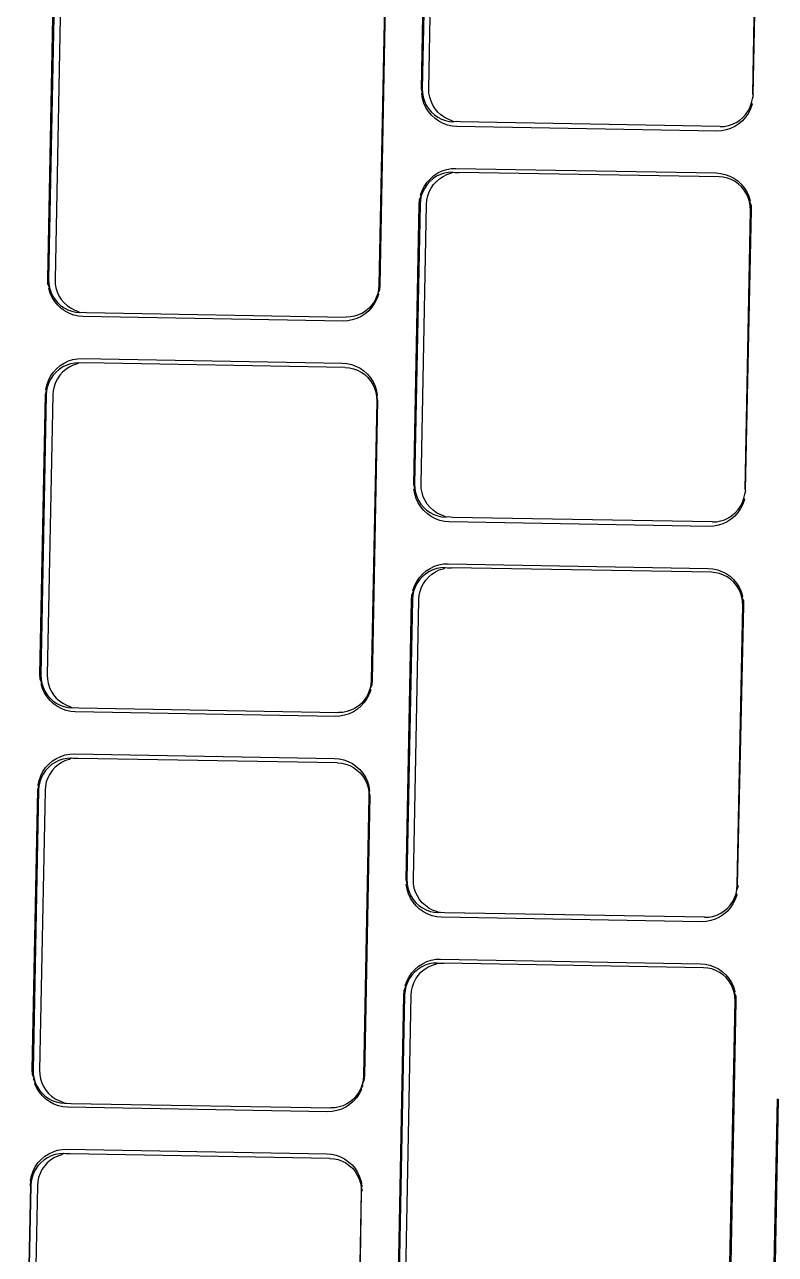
# Model space of a CAD drawing. Header units: millimetres. Extents: x 44692 to 333458, y -26854 to 14445.
# Drawn here: x 314040.9 to 314072.6, y -18762.7 to -18710.8 of the extents above; entities that cross this region are included whole.
import ezdxf

# ---------------------------------------------------------------- set-up
doc = ezdxf.new("R2010")
doc.units = ezdxf.units.MM
doc.header["$LTSCALE"] = 100
doc.layers.add('Muebles', color=112, linetype='Continuous')

msp = doc.modelspace()

# ---------------------------------------------------------------- linework, layer by layer
at = {"layer": 'Muebles'}
for p, q in [((314057.669, -18713.549), (314057.899, -18701.732)), ((314057.934, -18701.724), (314057.704, -18713.529)), ((314057.977, -18713.534), (314058.207, -18701.729)), ((314071.641, -18713.775), (314071.871, -18701.97)), ((314071.906, -18701.979), (314071.641, -18713.775)), ((314041.902, -18721.565), (314042.133, -18709.748)), ((314042.168, -18709.765), (314041.937, -18721.571)), ((314042.441, -18709.77), (314042.21, -18721.575)), ((314056.104, -18710.011), (314055.874, -18721.816)), ((314056.14, -18709.995), (314055.909, -18721.812)), ((314057.712, -18713.709), (314057.669, -18713.549)), ((314057.678, -18713.746), (314057.712, -18713.709)), ((314057.713, -18713.946), (314057.678, -18713.746)), ((314057.704, -18713.529), (314057.712, -18713.709)), ((314057.712, -18713.709), (314057.743, -18713.885)), ((314057.985, -18713.713), (314057.977, -18713.534)), ((314058.016, -18713.89), (314057.985, -18713.713)), ((314071.626, -18713.954), (314071.675, -18713.802)), ((314071.675, -18713.802), (314071.641, -18713.775)), ((314057.773, -18714.139), (314057.713, -18713.946)), ((314057.743, -18713.885), (314057.797, -18714.056)), ((314057.858, -18714.323), (314057.773, -18714.139)), ((314057.797, -18714.056), (314057.872, -18714.219)), ((314057.966, -18714.493), (314057.858, -18714.323)), ((314057.872, -18714.219), (314057.967, -18714.37)), ((314058.07, -18714.061), (314058.016, -18713.89)), ((314058.145, -18714.224), (314058.07, -18714.061)), ((314058.24, -18714.375), (314058.145, -18714.224)), ((314071.446, -18714.458), (314071.528, -18714.299)), ((314071.528, -18714.299), (314071.588, -18714.13)), ((314071.618, -18714.185), (314071.548, -18714.382)), ((314071.588, -18714.13), (314071.626, -18713.954)), ((314071.588, -18714.13), (314071.618, -18714.185)), ((314058.094, -18714.648), (314057.966, -18714.493)), ((314057.967, -18714.37), (314058.081, -18714.507)), ((314058.081, -18714.507), (314058.212, -18714.628)), ((314058.241, -18714.784), (314058.094, -18714.648)), ((314058.212, -18714.628), (314058.357, -18714.73)), ((314058.354, -18714.512), (314058.24, -18714.375)), ((314058.405, -18714.899), (314058.241, -18714.784)), ((314058.485, -18714.633), (314058.354, -18714.512)), ((314058.357, -18714.73), (314058.514, -18714.813)), ((314058.63, -18714.735), (314058.485, -18714.633)), ((314058.514, -18714.813), (314058.68, -18714.873)), ((314058.787, -18714.817), (314058.63, -18714.735)), ((314058.68, -18714.873), (314058.853, -18714.911)), ((314058.953, -18714.878), (314058.787, -18714.817)), ((314070.942, -18714.952), (314071.091, -18714.855)), ((314071.091, -18714.855), (314071.226, -18714.739)), ((314071.342, -18714.729), (314071.208, -18714.879)), ((314071.226, -18714.739), (314071.345, -18714.606)), ((314071.456, -18714.562), (314071.342, -18714.729)), ((314071.345, -18714.606), (314071.446, -18714.458)), ((314071.548, -18714.382), (314071.456, -18714.562)), ((314058.582, -18714.992), (314058.405, -18714.899)), ((314058.769, -18715.06), (314058.582, -18714.992)), ((314058.963, -18715.103), (314058.769, -18715.06)), ((314058.853, -18714.911), (314059.029, -18714.926)), ((314059.029, -18714.926), (314058.953, -18714.878)), ((314059.156, -18715.12), (314058.963, -18715.103)), ((314059.126, -18714.916), (314059.029, -18714.926)), ((314059.302, -18714.931), (314059.126, -18714.916)), ((314070.128, -18715.313), (314059.156, -18715.12)), ((314070.262, -18715.124), (314059.302, -18714.931)), ((314070.321, -18715.304), (314070.128, -18715.313)), ((314070.262, -18715.124), (314070.439, -18715.116)), ((314070.517, -18715.268), (314070.321, -18715.304)), ((314070.439, -18715.116), (314070.613, -18715.084)), ((314070.707, -18715.206), (314070.517, -18715.268)), ((314070.613, -18715.084), (314070.782, -18715.029)), ((314070.887, -18715.12), (314070.707, -18715.206)), ((314070.782, -18715.029), (314070.942, -18714.952)), ((314071.055, -18715.01), (314070.887, -18715.12)), ((314071.208, -18714.879), (314071.055, -18715.01)), ((314058.543, -18716.998), (314058.732, -18716.936)), ((314058.732, -18716.936), (314058.928, -18716.9)), ((314058.928, -18716.9), (314059.122, -18716.891)), ((314059.122, -18716.891), (314070.093, -18717.084)), ((314058.024, -18717.437), (314057.905, -18717.57)), ((314057.907, -18717.475), (314058.042, -18717.325)), ((314058.159, -18717.321), (314058.024, -18717.437)), ((314058.042, -18717.325), (314058.194, -18717.194)), ((314058.308, -18717.224), (314058.159, -18717.321)), ((314058.178, -18717.575), (314058.297, -18717.442)), ((314058.194, -18717.194), (314058.362, -18717.084)), ((314058.297, -18717.442), (314058.432, -18717.326)), ((314058.468, -18717.147), (314058.308, -18717.224)), ((314058.362, -18717.084), (314058.543, -18716.998)), ((314058.432, -18717.326), (314058.581, -18717.229)), ((314058.637, -18717.093), (314058.468, -18717.147)), ((314058.581, -18717.229), (314058.741, -18717.152)), ((314058.811, -18717.061), (314058.637, -18717.093)), ((314058.741, -18717.152), (314058.91, -18717.098)), ((314058.988, -18717.052), (314058.811, -18717.061)), ((314058.91, -18717.098), (314058.988, -18717.052)), ((314058.988, -18717.052), (314059.084, -18717.066)), ((314059.084, -18717.066), (314059.261, -18717.057)), ((314070.221, -18717.25), (314059.261, -18717.057)), ((314070.093, -18717.084), (314070.286, -18717.1)), ((314070.397, -18717.265), (314070.221, -18717.25)), ((314070.286, -18717.1), (314070.481, -18717.143)), ((314070.57, -18717.303), (314070.397, -18717.265)), ((314070.481, -18717.143), (314070.668, -18717.212)), ((314070.736, -18717.364), (314070.57, -18717.303)), ((314070.668, -18717.212), (314070.845, -18717.304)), ((314070.893, -18717.446), (314070.736, -18717.364)), ((314070.845, -18717.304), (314071.008, -18717.42)), ((314071.038, -18717.549), (314070.893, -18717.446)), ((314071.008, -18717.42), (314071.155, -18717.556)), ((314057.633, -18718.013), (314057.701, -18717.822)), ((314057.722, -18717.878), (314057.662, -18718.047)), ((314057.701, -18717.822), (314057.793, -18717.641)), ((314057.804, -18717.718), (314057.722, -18717.878)), ((314057.793, -18717.641), (314057.907, -18717.475)), ((314057.905, -18717.57), (314057.804, -18717.718)), ((314057.935, -18718.052), (314057.995, -18717.883)), ((314057.995, -18717.883), (314058.077, -18717.723)), ((314058.077, -18717.723), (314058.178, -18717.575)), ((314071.169, -18717.669), (314071.038, -18717.549)), ((314071.155, -18717.556), (314071.284, -18717.711)), ((314071.283, -18717.806), (314071.169, -18717.669)), ((314071.378, -18717.958), (314071.283, -18717.806)), ((314071.284, -18717.711), (314071.392, -18717.881)), ((314071.453, -18718.12), (314071.378, -18717.958)), ((314071.392, -18717.881), (314071.476, -18718.065)), ((314057.344, -18730.225), (314057.574, -18718.408)), ((314057.609, -18718.401), (314057.379, -18730.207)), ((314057.574, -18718.408), (314057.59, -18718.211)), ((314057.59, -18718.211), (314057.662, -18718.047)), ((314057.624, -18718.222), (314057.609, -18718.401)), ((314057.662, -18718.047), (314057.624, -18718.222)), ((314057.662, -18718.047), (314057.633, -18718.013)), ((314057.652, -18730.212), (314057.882, -18718.406)), ((314057.882, -18718.406), (314057.897, -18718.227)), ((314057.897, -18718.227), (314057.935, -18718.052)), ((314071.507, -18718.291), (314071.453, -18718.12)), ((314071.476, -18718.065), (314071.537, -18718.258)), ((314071.537, -18718.258), (314071.507, -18718.291)), ((314071.538, -18718.468), (314071.507, -18718.291)), ((314071.507, -18718.291), (314071.572, -18718.458)), ((314071.546, -18718.647), (314071.538, -18718.468)), ((314071.572, -18718.458), (314071.581, -18718.655)), ((314071.316, -18730.453), (314071.546, -18718.647)), ((314071.581, -18718.655), (314071.316, -18730.453)), ((314041.911, -18721.762), (314041.902, -18721.565)), ((314041.937, -18721.571), (314041.945, -18721.75)), ((314042.21, -18721.575), (314042.219, -18721.755)), ((314041.977, -18721.927), (314041.911, -18721.762)), ((314041.945, -18721.75), (314041.977, -18721.927)), ((314041.946, -18721.962), (314041.977, -18721.927)), ((314042.007, -18722.155), (314041.946, -18721.962)), ((314041.977, -18721.927), (314042.03, -18722.098)), ((314042.03, -18722.098), (314042.105, -18722.26)), ((314042.219, -18721.755), (314042.25, -18721.932)), ((314042.25, -18721.932), (314042.303, -18722.103)), ((314042.303, -18722.103), (314042.378, -18722.265)), ((314055.859, -18721.995), (314055.821, -18722.171)), ((314055.893, -18722.009), (314055.821, -18722.171)), ((314055.874, -18721.816), (314055.859, -18721.995)), ((314055.909, -18721.812), (314055.893, -18722.009)), ((314042.092, -18722.339), (314042.007, -18722.155)), ((314042.199, -18722.509), (314042.092, -18722.339)), ((314042.105, -18722.26), (314042.2, -18722.411)), ((314042.328, -18722.664), (314042.199, -18722.509)), ((314042.2, -18722.411), (314042.314, -18722.549)), ((314042.314, -18722.549), (314042.445, -18722.669)), ((314042.378, -18722.265), (314042.473, -18722.416)), ((314042.473, -18722.416), (314042.587, -18722.553)), ((314042.587, -18722.553), (314042.718, -18722.674)), ((314055.579, -18722.647), (314055.459, -18722.78)), ((314055.69, -18722.578), (314055.576, -18722.745)), ((314055.68, -18722.5), (314055.579, -18722.647)), ((314055.761, -18722.34), (314055.68, -18722.5)), ((314055.782, -18722.398), (314055.69, -18722.578)), ((314055.821, -18722.171), (314055.761, -18722.34)), ((314055.85, -18722.207), (314055.782, -18722.398)), ((314055.821, -18722.171), (314055.85, -18722.207)), ((314042.475, -18722.8), (314042.328, -18722.664)), ((314042.445, -18722.669), (314042.59, -18722.772)), ((314042.639, -18722.915), (314042.475, -18722.8)), ((314042.59, -18722.772), (314042.747, -18722.854)), ((314042.816, -18723.008), (314042.639, -18722.915)), ((314042.718, -18722.674), (314042.863, -18722.777)), ((314042.747, -18722.854), (314042.913, -18722.915)), ((314043.003, -18723.076), (314042.816, -18723.008)), ((314042.863, -18722.777), (314043.02, -18722.859)), ((314042.913, -18722.915), (314043.086, -18722.953)), ((314043.197, -18723.119), (314043.003, -18723.076)), ((314043.02, -18722.859), (314043.186, -18722.92)), ((314043.086, -18722.953), (314043.262, -18722.968)), ((314043.186, -18722.92), (314043.262, -18722.968)), ((314043.39, -18723.136), (314043.197, -18723.119)), ((314043.262, -18722.968), (314043.359, -18722.958)), ((314043.359, -18722.958), (314043.535, -18722.972)), ((314054.362, -18723.329), (314043.39, -18723.136)), ((314043.535, -18722.972), (314054.496, -18723.166)), ((314054.672, -18723.157), (314054.496, -18723.166)), ((314054.847, -18723.125), (314054.672, -18723.157)), ((314055.015, -18723.07), (314054.847, -18723.125)), ((314055.121, -18723.136), (314054.941, -18723.222)), ((314055.175, -18722.994), (314055.015, -18723.07)), ((314055.289, -18723.026), (314055.121, -18723.136)), ((314055.324, -18722.897), (314055.175, -18722.994)), ((314055.441, -18722.895), (314055.289, -18723.026)), ((314055.459, -18722.78), (314055.324, -18722.897)), ((314055.576, -18722.745), (314055.441, -18722.895)), ((314054.555, -18723.32), (314054.362, -18723.329)), ((314054.751, -18723.284), (314054.555, -18723.32)), ((314054.941, -18723.222), (314054.751, -18723.284)), ((314042.276, -18725.341), (314042.428, -18725.21)), ((314042.428, -18725.21), (314042.596, -18725.1)), ((314042.702, -18725.189), (314042.541, -18725.266)), ((314042.596, -18725.1), (314042.776, -18725.014)), ((314042.87, -18725.134), (314042.702, -18725.189)), ((314042.776, -18725.014), (314042.966, -18724.952)), ((314042.975, -18725.194), (314042.814, -18725.27)), ((314043.044, -18725.102), (314042.87, -18725.134)), ((314042.966, -18724.952), (314043.162, -18724.916)), ((314043.143, -18725.139), (314042.975, -18725.194)), ((314043.221, -18725.094), (314043.044, -18725.102)), ((314043.221, -18725.094), (314043.143, -18725.139)), ((314043.162, -18724.916), (314043.356, -18724.907)), ((314043.317, -18725.107), (314043.221, -18725.094)), ((314043.494, -18725.098), (314043.317, -18725.107)), ((314043.356, -18724.907), (314054.327, -18725.1)), ((314054.454, -18725.292), (314043.494, -18725.098)), ((314054.327, -18725.1), (314054.52, -18725.116)), ((314054.52, -18725.116), (314054.714, -18725.159)), ((314054.714, -18725.159), (314054.902, -18725.228)), ((314054.902, -18725.228), (314055.078, -18725.32)), ((314041.935, -18725.838), (314042.027, -18725.657)), ((314042.037, -18725.76), (314041.956, -18725.919)), ((314042.027, -18725.657), (314042.141, -18725.491)), ((314042.138, -18725.612), (314042.037, -18725.76)), ((314042.257, -18725.479), (314042.138, -18725.612)), ((314042.141, -18725.491), (314042.276, -18725.341)), ((314042.31, -18725.764), (314042.229, -18725.924)), ((314042.393, -18725.363), (314042.257, -18725.479)), ((314042.411, -18725.617), (314042.31, -18725.764)), ((314042.541, -18725.266), (314042.393, -18725.363)), ((314042.53, -18725.484), (314042.411, -18725.617)), ((314042.666, -18725.368), (314042.53, -18725.484)), ((314042.814, -18725.27), (314042.666, -18725.368)), ((314054.454, -18725.292), (314054.631, -18725.307)), ((314054.631, -18725.307), (314054.803, -18725.345)), ((314054.803, -18725.345), (314054.97, -18725.405)), ((314054.97, -18725.405), (314055.127, -18725.488)), ((314055.078, -18725.32), (314055.242, -18725.436)), ((314055.127, -18725.488), (314055.272, -18725.59)), ((314055.242, -18725.436), (314055.389, -18725.572)), ((314055.272, -18725.59), (314055.402, -18725.711)), ((314055.389, -18725.572), (314055.518, -18725.727)), ((314055.402, -18725.711), (314055.516, -18725.848)), ((314055.518, -18725.727), (314055.625, -18725.897)), ((314041.808, -18726.424), (314041.857, -18726.264)), ((314041.824, -18726.227), (314041.867, -18726.029)), ((314041.857, -18726.264), (314041.824, -18726.227)), ((314041.857, -18726.264), (314041.842, -18726.443)), ((314041.895, -18726.088), (314041.857, -18726.264)), ((314041.867, -18726.029), (314041.935, -18725.838)), ((314041.956, -18725.919), (314041.895, -18726.088)), ((314042.131, -18726.269), (314042.115, -18726.448)), ((314042.168, -18726.093), (314042.131, -18726.269)), ((314042.229, -18725.924), (314042.168, -18726.093)), ((314055.516, -18725.848), (314055.612, -18725.999)), ((314055.612, -18725.999), (314055.687, -18726.161)), ((314055.625, -18725.897), (314055.71, -18726.081)), ((314055.687, -18726.161), (314055.74, -18726.333)), ((314055.71, -18726.081), (314055.771, -18726.274)), ((314055.771, -18726.274), (314055.806, -18726.474)), ((314041.577, -18738.241), (314041.808, -18726.424)), ((314041.842, -18726.443), (314041.612, -18738.248)), ((314042.115, -18726.448), (314041.885, -18738.253)), ((314055.779, -18726.689), (314055.549, -18738.494)), ((314055.815, -18726.671), (314055.584, -18738.488)), ((314055.74, -18726.333), (314055.771, -18726.509)), ((314055.806, -18726.474), (314055.771, -18726.509)), ((314055.771, -18726.509), (314055.779, -18726.689)), ((314055.771, -18726.509), (314055.815, -18726.671)), ((314057.387, -18730.386), (314057.344, -18730.225)), ((314057.352, -18730.422), (314057.387, -18730.386)), ((314057.388, -18730.622), (314057.352, -18730.422)), ((314057.379, -18730.207), (314057.387, -18730.386)), ((314057.387, -18730.386), (314057.418, -18730.563)), ((314057.66, -18730.391), (314057.652, -18730.212)), ((314057.691, -18730.568), (314057.66, -18730.391)), ((314057.448, -18730.815), (314057.388, -18730.622)), ((314057.418, -18730.563), (314057.472, -18730.734)), ((314057.533, -18730.999), (314057.448, -18730.815)), ((314057.472, -18730.734), (314057.547, -18730.897)), ((314057.547, -18730.897), (314057.642, -18731.048)), ((314057.745, -18730.739), (314057.691, -18730.568)), ((314057.82, -18730.901), (314057.745, -18730.739)), ((314057.915, -18731.053), (314057.82, -18730.901)), ((314071.203, -18730.976), (314071.263, -18730.807)), ((314071.293, -18730.861), (314071.223, -18731.058)), ((314071.263, -18730.807), (314071.301, -18730.632)), ((314071.263, -18730.807), (314071.293, -18730.861)), ((314071.301, -18730.632), (314071.35, -18730.478)), ((314071.35, -18730.478), (314071.316, -18730.453)), ((314057.64, -18731.169), (314057.533, -18730.999)), ((314057.769, -18731.324), (314057.64, -18731.169)), ((314057.642, -18731.048), (314057.756, -18731.185)), ((314057.756, -18731.185), (314057.887, -18731.306)), ((314057.916, -18731.46), (314057.769, -18731.324)), ((314057.887, -18731.306), (314058.032, -18731.408)), ((314058.029, -18731.19), (314057.915, -18731.053)), ((314058.08, -18731.575), (314057.916, -18731.46)), ((314058.16, -18731.31), (314058.029, -18731.19)), ((314058.032, -18731.408), (314058.189, -18731.49)), ((314058.305, -18731.413), (314058.16, -18731.31)), ((314058.462, -18731.495), (314058.305, -18731.413)), ((314070.766, -18731.533), (314070.901, -18731.417)), ((314071.017, -18731.405), (314070.883, -18731.555)), ((314070.901, -18731.417), (314071.02, -18731.284)), ((314071.131, -18731.238), (314071.017, -18731.405)), ((314071.02, -18731.284), (314071.121, -18731.136)), ((314071.121, -18731.136), (314071.203, -18730.976)), ((314071.223, -18731.058), (314071.131, -18731.238)), ((314058.257, -18731.668), (314058.08, -18731.575)), ((314058.189, -18731.49), (314058.355, -18731.551)), ((314058.444, -18731.736), (314058.257, -18731.668)), ((314058.355, -18731.551), (314058.528, -18731.589)), ((314058.638, -18731.779), (314058.444, -18731.736)), ((314058.628, -18731.556), (314058.462, -18731.495)), ((314058.528, -18731.589), (314058.704, -18731.604)), ((314058.704, -18731.604), (314058.628, -18731.556)), ((314058.831, -18731.796), (314058.638, -18731.779)), ((314058.801, -18731.594), (314058.704, -18731.604)), ((314058.977, -18731.609), (314058.801, -18731.594)), ((314069.803, -18731.989), (314058.831, -18731.796)), ((314069.937, -18731.802), (314058.977, -18731.609)), ((314069.996, -18731.98), (314069.803, -18731.989)), ((314069.937, -18731.802), (314070.114, -18731.793)), ((314070.192, -18731.944), (314069.996, -18731.98)), ((314070.114, -18731.793), (314070.288, -18731.762)), ((314070.382, -18731.882), (314070.192, -18731.944)), ((314070.288, -18731.762), (314070.457, -18731.707)), ((314070.562, -18731.796), (314070.382, -18731.882)), ((314070.457, -18731.707), (314070.617, -18731.63)), ((314070.73, -18731.686), (314070.562, -18731.796)), ((314070.617, -18731.63), (314070.766, -18731.533)), ((314070.883, -18731.555), (314070.73, -18731.686)), ((314057.582, -18734.151), (314057.717, -18734)), ((314057.834, -18733.999), (314057.699, -18734.115)), ((314057.717, -18734), (314057.869, -18733.87)), ((314057.983, -18733.902), (314057.834, -18733.999)), ((314057.869, -18733.87), (314058.037, -18733.76)), ((314057.972, -18734.12), (314058.107, -18734.004)), ((314058.143, -18733.825), (314057.983, -18733.902)), ((314058.037, -18733.76), (314058.218, -18733.674)), ((314058.107, -18734.004), (314058.256, -18733.907)), ((314058.312, -18733.77), (314058.143, -18733.825)), ((314058.218, -18733.674), (314058.407, -18733.612)), ((314058.256, -18733.907), (314058.416, -18733.83)), ((314058.486, -18733.738), (314058.312, -18733.77)), ((314058.407, -18733.612), (314058.603, -18733.576)), ((314058.416, -18733.83), (314058.585, -18733.775)), ((314058.663, -18733.73), (314058.486, -18733.738)), ((314058.585, -18733.775), (314058.663, -18733.73)), ((314058.603, -18733.576), (314058.797, -18733.567)), ((314058.663, -18733.73), (314058.759, -18733.743)), ((314058.759, -18733.743), (314058.936, -18733.735)), ((314058.797, -18733.567), (314069.768, -18733.76)), ((314069.896, -18733.928), (314058.936, -18733.735)), ((314069.768, -18733.76), (314069.961, -18733.776)), ((314070.072, -18733.943), (314069.896, -18733.928)), ((314069.961, -18733.776), (314070.155, -18733.819)), ((314070.245, -18733.981), (314070.072, -18733.943)), ((314070.155, -18733.819), (314070.343, -18733.888)), ((314070.411, -18734.042), (314070.245, -18733.981)), ((314070.343, -18733.888), (314070.52, -18733.98)), ((314070.568, -18734.124), (314070.411, -18734.042)), ((314070.52, -18733.98), (314070.683, -18734.096)), ((314057.308, -18734.689), (314057.376, -18734.498)), ((314057.397, -18734.556), (314057.337, -18734.725)), ((314057.376, -18734.498), (314057.468, -18734.317)), ((314057.479, -18734.396), (314057.397, -18734.556)), ((314057.468, -18734.317), (314057.582, -18734.151)), ((314057.58, -18734.248), (314057.479, -18734.396)), ((314057.699, -18734.115), (314057.58, -18734.248)), ((314057.61, -18734.729), (314057.67, -18734.56)), ((314057.67, -18734.56), (314057.752, -18734.401)), ((314057.752, -18734.401), (314057.853, -18734.253)), ((314057.853, -18734.253), (314057.972, -18734.12)), ((314070.713, -18734.226), (314070.568, -18734.124)), ((314070.683, -18734.096), (314070.83, -18734.232)), ((314070.844, -18734.347), (314070.713, -18734.226)), ((314070.83, -18734.232), (314070.959, -18734.387)), ((314070.958, -18734.484), (314070.844, -18734.347)), ((314071.053, -18734.635), (314070.958, -18734.484)), ((314070.959, -18734.387), (314071.067, -18734.557)), ((314071.067, -18734.557), (314071.151, -18734.741)), ((314057.019, -18746.901), (314057.249, -18735.084)), ((314057.284, -18735.079), (314057.054, -18746.885)), ((314057.249, -18735.084), (314057.265, -18734.887)), ((314057.265, -18734.887), (314057.337, -18734.725)), ((314057.299, -18734.9), (314057.284, -18735.079)), ((314057.337, -18734.725), (314057.299, -18734.9)), ((314057.337, -18734.725), (314057.308, -18734.689)), ((314057.327, -18746.889), (314057.557, -18735.084)), ((314057.557, -18735.084), (314057.572, -18734.905)), ((314057.572, -18734.905), (314057.61, -18734.729)), ((314071.128, -18734.798), (314071.053, -18734.635)), ((314071.182, -18734.969), (314071.128, -18734.798)), ((314071.151, -18734.741), (314071.212, -18734.934)), ((314071.212, -18734.934), (314071.182, -18734.969)), ((314071.213, -18735.146), (314071.182, -18734.969)), ((314071.182, -18734.969), (314071.247, -18735.134)), ((314070.991, -18747.13), (314071.221, -18735.325)), ((314071.256, -18735.331), (314070.991, -18747.13)), ((314071.221, -18735.325), (314071.213, -18735.146)), ((314071.247, -18735.134), (314071.256, -18735.331)), ((314041.586, -18738.438), (314041.577, -18738.241)), ((314041.651, -18738.605), (314041.586, -18738.438)), ((314041.612, -18738.248), (314041.62, -18738.428)), ((314041.62, -18738.428), (314041.651, -18738.605)), ((314041.621, -18738.638), (314041.651, -18738.605)), ((314041.682, -18738.831), (314041.621, -18738.638)), ((314041.651, -18738.605), (314041.705, -18738.776)), ((314041.885, -18738.253), (314041.893, -18738.433)), ((314041.893, -18738.433), (314041.924, -18738.609)), ((314041.924, -18738.609), (314041.978, -18738.78)), ((314055.534, -18738.673), (314055.496, -18738.849)), ((314055.568, -18738.685), (314055.496, -18738.849)), ((314055.549, -18738.494), (314055.534, -18738.673)), ((314055.584, -18738.488), (314055.568, -18738.685)), ((314041.767, -18739.015), (314041.682, -18738.831)), ((314041.705, -18738.776), (314041.78, -18738.938)), ((314041.874, -18739.185), (314041.767, -18739.015)), ((314041.78, -18738.938), (314041.875, -18739.089)), ((314042.003, -18739.34), (314041.874, -18739.185)), ((314041.875, -18739.089), (314041.989, -18739.226)), ((314041.978, -18738.78), (314042.053, -18738.943)), ((314041.989, -18739.226), (314042.12, -18739.347)), ((314042.053, -18738.943), (314042.148, -18739.094)), ((314042.148, -18739.094), (314042.262, -18739.231)), ((314042.262, -18739.231), (314042.393, -18739.352)), ((314055.365, -18739.254), (314055.251, -18739.421)), ((314055.355, -18739.178), (314055.254, -18739.325)), ((314055.436, -18739.018), (314055.355, -18739.178)), ((314055.457, -18739.074), (314055.365, -18739.254)), ((314055.496, -18738.849), (314055.436, -18739.018)), ((314055.525, -18738.883), (314055.457, -18739.074)), ((314055.496, -18738.849), (314055.525, -18738.883)), ((314042.15, -18739.476), (314042.003, -18739.34)), ((314042.12, -18739.347), (314042.265, -18739.45)), ((314042.314, -18739.591), (314042.15, -18739.476)), ((314042.265, -18739.45), (314042.422, -18739.532)), ((314042.491, -18739.684), (314042.314, -18739.591)), ((314042.393, -18739.352), (314042.538, -18739.454)), ((314042.422, -18739.532), (314042.588, -18739.592)), ((314042.678, -18739.752), (314042.491, -18739.684)), ((314042.538, -18739.454), (314042.695, -18739.537)), ((314042.588, -18739.592), (314042.761, -18739.631)), ((314042.872, -18739.795), (314042.678, -18739.752)), ((314042.695, -18739.537), (314042.861, -18739.597)), ((314042.761, -18739.631), (314042.937, -18739.645)), ((314042.861, -18739.597), (314042.937, -18739.645)), ((314042.937, -18739.645), (314043.034, -18739.635)), ((314043.034, -18739.635), (314043.21, -18739.65)), ((314043.21, -18739.65), (314054.171, -18739.844)), ((314054.69, -18739.748), (314054.521, -18739.803)), ((314054.85, -18739.672), (314054.69, -18739.748)), ((314054.964, -18739.702), (314054.796, -18739.812)), ((314054.999, -18739.574), (314054.85, -18739.672)), ((314055.116, -18739.571), (314054.964, -18739.702)), ((314055.134, -18739.458), (314054.999, -18739.574)), ((314055.251, -18739.421), (314055.116, -18739.571)), ((314055.254, -18739.325), (314055.134, -18739.458)), ((314043.065, -18739.812), (314042.872, -18739.795)), ((314054.037, -18740.005), (314043.065, -18739.812)), ((314054.23, -18739.996), (314054.037, -18740.005)), ((314054.347, -18739.835), (314054.171, -18739.844)), ((314054.426, -18739.96), (314054.23, -18739.996)), ((314054.521, -18739.803), (314054.347, -18739.835)), ((314054.616, -18739.898), (314054.426, -18739.96)), ((314054.796, -18739.812), (314054.616, -18739.898)), ((314042.103, -18741.886), (314042.271, -18741.776)), ((314042.271, -18741.776), (314042.451, -18741.69)), ((314042.545, -18741.812), (314042.377, -18741.867)), ((314042.451, -18741.69), (314042.641, -18741.628)), ((314042.719, -18741.78), (314042.545, -18741.812)), ((314042.641, -18741.628), (314042.837, -18741.592)), ((314042.818, -18741.817), (314042.65, -18741.872)), ((314042.896, -18741.771), (314042.719, -18741.78)), ((314042.896, -18741.771), (314042.818, -18741.817)), ((314042.837, -18741.592), (314043.031, -18741.583)), ((314042.992, -18741.785), (314042.896, -18741.771)), ((314043.169, -18741.776), (314042.992, -18741.785)), ((314043.031, -18741.583), (314054.002, -18741.776)), ((314054.129, -18741.969), (314043.169, -18741.776)), ((314054.002, -18741.776), (314054.195, -18741.792)), ((314054.195, -18741.792), (314054.389, -18741.835)), ((314054.389, -18741.835), (314054.577, -18741.904)), ((314041.61, -18742.514), (314041.702, -18742.333)), ((314041.702, -18742.333), (314041.816, -18742.167)), ((314041.813, -18742.29), (314041.712, -18742.437)), ((314041.932, -18742.157), (314041.813, -18742.29)), ((314041.816, -18742.167), (314041.951, -18742.016)), ((314042.067, -18742.041), (314041.932, -18742.157)), ((314041.951, -18742.016), (314042.103, -18741.886)), ((314042.086, -18742.294), (314041.985, -18742.442)), ((314042.216, -18741.943), (314042.067, -18742.041)), ((314042.205, -18742.161), (314042.086, -18742.294)), ((314042.34, -18742.045), (314042.205, -18742.161)), ((314042.377, -18741.867), (314042.216, -18741.943)), ((314042.489, -18741.948), (314042.34, -18742.045)), ((314042.65, -18741.872), (314042.489, -18741.948)), ((314054.129, -18741.969), (314054.305, -18741.984)), ((314054.305, -18741.984), (314054.478, -18742.022)), ((314054.478, -18742.022), (314054.644, -18742.083)), ((314054.577, -18741.904), (314054.753, -18741.996)), ((314054.644, -18742.083), (314054.802, -18742.165)), ((314054.753, -18741.996), (314054.917, -18742.112)), ((314054.802, -18742.165), (314054.947, -18742.268)), ((314054.917, -18742.112), (314055.064, -18742.248)), ((314054.947, -18742.268), (314055.077, -18742.389)), ((314055.064, -18742.248), (314055.193, -18742.403)), ((314041.499, -18742.903), (314041.542, -18742.705)), ((314041.57, -18742.766), (314041.532, -18742.942)), ((314041.542, -18742.705), (314041.61, -18742.514)), ((314041.63, -18742.597), (314041.57, -18742.766)), ((314041.712, -18742.437), (314041.63, -18742.597)), ((314041.843, -18742.771), (314041.805, -18742.947)), ((314041.904, -18742.602), (314041.843, -18742.771)), ((314041.985, -18742.442), (314041.904, -18742.602)), ((314055.077, -18742.389), (314055.191, -18742.526)), ((314055.191, -18742.526), (314055.286, -18742.677)), ((314055.193, -18742.403), (314055.3, -18742.573)), ((314055.286, -18742.677), (314055.362, -18742.839)), ((314055.3, -18742.573), (314055.385, -18742.757)), ((314055.362, -18742.839), (314055.415, -18743.01)), ((314055.385, -18742.757), (314055.446, -18742.95)), ((314041.252, -18754.917), (314041.483, -18743.1)), ((314041.517, -18743.121), (314041.287, -18754.926)), ((314041.483, -18743.1), (314041.532, -18742.942)), ((314041.532, -18742.942), (314041.499, -18742.903)), ((314041.532, -18742.942), (314041.517, -18743.121)), ((314041.79, -18743.126), (314041.56, -18754.931)), ((314041.805, -18742.947), (314041.79, -18743.126)), ((314055.454, -18743.367), (314055.224, -18755.172)), ((314055.49, -18743.347), (314055.259, -18755.164)), ((314055.415, -18743.01), (314055.446, -18743.187)), ((314055.446, -18742.95), (314055.481, -18743.15)), ((314055.481, -18743.15), (314055.446, -18743.187)), ((314055.446, -18743.187), (314055.454, -18743.367)), ((314055.446, -18743.187), (314055.49, -18743.347)), ((314057.062, -18747.064), (314057.019, -18746.901)), ((314057.054, -18746.885), (314057.062, -18747.064)), ((314057.335, -18747.069), (314057.327, -18746.889)), ((314057.027, -18747.098), (314057.062, -18747.064)), ((314057.063, -18747.298), (314057.027, -18747.098)), ((314057.062, -18747.064), (314057.093, -18747.241)), ((314057.123, -18747.491), (314057.063, -18747.298)), ((314057.093, -18747.241), (314057.147, -18747.412)), ((314057.208, -18747.674), (314057.123, -18747.491)), ((314057.147, -18747.412), (314057.222, -18747.574)), ((314057.366, -18747.246), (314057.335, -18747.069)), ((314057.42, -18747.417), (314057.366, -18747.246)), ((314057.495, -18747.579), (314057.42, -18747.417)), ((314070.878, -18747.654), (314070.938, -18747.485)), ((314070.968, -18747.537), (314070.898, -18747.734)), ((314070.938, -18747.485), (314070.976, -18747.31)), ((314070.938, -18747.485), (314070.968, -18747.537)), ((314070.976, -18747.31), (314070.991, -18747.13)), ((314071.025, -18747.154), (314070.976, -18747.31)), ((314070.991, -18747.13), (314071.025, -18747.154)), ((314057.315, -18747.845), (314057.208, -18747.674)), ((314057.222, -18747.574), (314057.317, -18747.726)), ((314057.444, -18748), (314057.315, -18747.845)), ((314057.317, -18747.726), (314057.431, -18747.863)), ((314057.431, -18747.863), (314057.562, -18747.983)), ((314057.591, -18748.136), (314057.444, -18748)), ((314057.59, -18747.73), (314057.495, -18747.579)), ((314057.562, -18747.983), (314057.707, -18748.086)), ((314057.704, -18747.867), (314057.59, -18747.73)), ((314057.835, -18747.988), (314057.704, -18747.867)), ((314057.98, -18748.091), (314057.835, -18747.988)), ((314070.576, -18748.095), (314070.695, -18747.962)), ((314070.806, -18747.914), (314070.692, -18748.081)), ((314070.695, -18747.962), (314070.796, -18747.814)), ((314070.796, -18747.814), (314070.878, -18747.654)), ((314070.898, -18747.734), (314070.806, -18747.914)), ((314057.755, -18748.251), (314057.591, -18748.136)), ((314057.707, -18748.086), (314057.864, -18748.168)), ((314057.932, -18748.344), (314057.755, -18748.251)), ((314057.864, -18748.168), (314058.03, -18748.229)), ((314058.119, -18748.412), (314057.932, -18748.344)), ((314058.137, -18748.173), (314057.98, -18748.091)), ((314058.03, -18748.229), (314058.203, -18748.267)), ((314058.313, -18748.455), (314058.119, -18748.412)), ((314058.303, -18748.234), (314058.137, -18748.173)), ((314058.203, -18748.267), (314058.379, -18748.282)), ((314058.379, -18748.282), (314058.303, -18748.234)), ((314058.506, -18748.471), (314058.313, -18748.455)), ((314058.476, -18748.272), (314058.379, -18748.282)), ((314058.652, -18748.287), (314058.476, -18748.272)), ((314069.478, -18748.665), (314058.506, -18748.471)), ((314069.612, -18748.48), (314058.652, -18748.287)), ((314069.612, -18748.48), (314069.789, -18748.471)), ((314069.789, -18748.471), (314069.963, -18748.439)), ((314070.057, -18748.558), (314069.867, -18748.62)), ((314069.963, -18748.439), (314070.132, -18748.384)), ((314070.237, -18748.472), (314070.057, -18748.558)), ((314070.132, -18748.384), (314070.292, -18748.308)), ((314070.405, -18748.362), (314070.237, -18748.472)), ((314070.292, -18748.308), (314070.441, -18748.211)), ((314070.558, -18748.231), (314070.405, -18748.362)), ((314070.441, -18748.211), (314070.576, -18748.095)), ((314070.692, -18748.081), (314070.558, -18748.231)), ((314069.671, -18748.656), (314069.478, -18748.665)), ((314069.867, -18748.62), (314069.671, -18748.656)), ((314057.392, -18750.676), (314057.544, -18750.546)), ((314057.658, -18750.58), (314057.509, -18750.677)), ((314057.544, -18750.546), (314057.712, -18750.436)), ((314057.818, -18750.503), (314057.658, -18750.58)), ((314057.712, -18750.436), (314057.893, -18750.35)), ((314057.782, -18750.682), (314057.931, -18750.584)), ((314057.987, -18750.448), (314057.818, -18750.503)), ((314057.893, -18750.35), (314058.082, -18750.288)), ((314057.931, -18750.584), (314058.091, -18750.508)), ((314058.161, -18750.416), (314057.987, -18750.448)), ((314058.082, -18750.288), (314058.278, -18750.252)), ((314058.091, -18750.508), (314058.26, -18750.453)), ((314058.337, -18750.408), (314058.161, -18750.416)), ((314058.26, -18750.453), (314058.337, -18750.408)), ((314058.278, -18750.252), (314058.472, -18750.242)), ((314058.337, -18750.408), (314058.434, -18750.421)), ((314058.434, -18750.421), (314058.61, -18750.412)), ((314058.472, -18750.242), (314069.443, -18750.436)), ((314069.571, -18750.606), (314058.61, -18750.412)), ((314069.443, -18750.436), (314069.636, -18750.452)), ((314069.747, -18750.621), (314069.571, -18750.606)), ((314069.636, -18750.452), (314069.83, -18750.495)), ((314069.92, -18750.659), (314069.747, -18750.621)), ((314069.83, -18750.495), (314070.018, -18750.563)), ((314070.086, -18750.719), (314069.92, -18750.659)), ((314070.018, -18750.563), (314070.195, -18750.656)), ((314070.195, -18750.656), (314070.358, -18750.772)), ((314056.983, -18751.365), (314057.051, -18751.174)), ((314057.051, -18751.174), (314057.143, -18750.993)), ((314057.153, -18751.074), (314057.072, -18751.233)), ((314057.143, -18750.993), (314057.257, -18750.826)), ((314057.255, -18750.926), (314057.153, -18751.074)), ((314057.374, -18750.793), (314057.255, -18750.926)), ((314057.257, -18750.826), (314057.392, -18750.676)), ((314057.345, -18751.238), (314057.426, -18751.078)), ((314057.509, -18750.677), (314057.374, -18750.793)), ((314057.426, -18751.078), (314057.528, -18750.931)), ((314057.528, -18750.931), (314057.647, -18750.798)), ((314057.647, -18750.798), (314057.782, -18750.682)), ((314070.243, -18750.802), (314070.086, -18750.719)), ((314070.388, -18750.904), (314070.243, -18750.802)), ((314070.358, -18750.772), (314070.505, -18750.908)), ((314070.519, -18751.025), (314070.388, -18750.904)), ((314070.505, -18750.908), (314070.634, -18751.062)), ((314070.633, -18751.162), (314070.519, -18751.025)), ((314070.728, -18751.313), (314070.633, -18751.162)), ((314070.634, -18751.062), (314070.742, -18751.233)), ((314056.924, -18751.76), (314056.94, -18751.563)), ((314056.94, -18751.563), (314057.012, -18751.402)), ((314056.974, -18751.578), (314056.959, -18751.757)), ((314057.012, -18751.402), (314056.974, -18751.578)), ((314057.012, -18751.402), (314056.983, -18751.365)), ((314057.072, -18751.233), (314057.012, -18751.402)), ((314057.232, -18751.762), (314057.247, -18751.583)), ((314057.247, -18751.583), (314057.285, -18751.407)), ((314057.285, -18751.407), (314057.345, -18751.238)), ((314070.803, -18751.476), (314070.728, -18751.313)), ((314070.742, -18751.233), (314070.826, -18751.417)), ((314070.857, -18751.647), (314070.803, -18751.476)), ((314070.826, -18751.417), (314070.887, -18751.61)), ((314070.887, -18751.61), (314070.857, -18751.647)), ((314070.888, -18751.823), (314070.857, -18751.647)), ((314070.857, -18751.647), (314070.922, -18751.81)), ((314056.694, -18763.577), (314056.924, -18751.76)), ((314056.959, -18751.757), (314056.729, -18763.562)), ((314057.002, -18763.567), (314057.232, -18751.762)), ((314070.666, -18763.808), (314070.896, -18752.003)), ((314070.931, -18752.007), (314070.7, -18763.83)), ((314070.896, -18752.003), (314070.888, -18751.823)), ((314070.922, -18751.81), (314070.931, -18752.007)), ((314041.261, -18755.114), (314041.252, -18754.917)), ((314041.326, -18755.282), (314041.261, -18755.114)), ((314041.287, -18754.926), (314041.295, -18755.106)), ((314041.295, -18755.106), (314041.326, -18755.282)), ((314041.296, -18755.314), (314041.326, -18755.282)), ((314041.38, -18755.453), (314041.296, -18755.314)), ((314041.326, -18755.282), (314041.38, -18755.453)), ((314041.56, -18754.931), (314041.568, -18755.11)), ((314041.568, -18755.11), (314041.599, -18755.287)), ((314041.599, -18755.287), (314041.653, -18755.458)), ((314055.224, -18755.172), (314055.209, -18755.351)), ((314055.259, -18755.164), (314055.243, -18755.36)), ((314041.357, -18755.507), (314041.38, -18755.453)), ((314041.442, -18755.69), (314041.357, -18755.507)), ((314041.38, -18755.453), (314041.455, -18755.616)), ((314041.549, -18755.861), (314041.442, -18755.69)), ((314041.455, -18755.616), (314041.55, -18755.767)), ((314041.55, -18755.767), (314041.664, -18755.904)), ((314041.653, -18755.458), (314041.728, -18755.621)), ((314041.728, -18755.621), (314041.823, -18755.772)), ((314041.823, -18755.772), (314041.937, -18755.909)), ((314055.111, -18755.696), (314055.03, -18755.855)), ((314055.132, -18755.75), (314055.04, -18755.93)), ((314055.171, -18755.527), (314055.111, -18755.696)), ((314055.2, -18755.559), (314055.111, -18755.696)), ((314055.111, -18755.696), (314055.132, -18755.75)), ((314055.209, -18755.351), (314055.171, -18755.527)), ((314055.243, -18755.36), (314055.171, -18755.527)), ((314055.171, -18755.527), (314055.2, -18755.559)), ((314041.678, -18756.016), (314041.549, -18755.861)), ((314041.664, -18755.904), (314041.795, -18756.025)), ((314041.825, -18756.152), (314041.678, -18756.016)), ((314041.795, -18756.025), (314041.94, -18756.127)), ((314041.989, -18756.267), (314041.825, -18756.152)), ((314041.937, -18755.909), (314042.068, -18756.03)), ((314041.94, -18756.127), (314042.097, -18756.21)), ((314042.165, -18756.36), (314041.989, -18756.267)), ((314042.068, -18756.03), (314042.213, -18756.132)), ((314042.097, -18756.21), (314042.263, -18756.27)), ((314042.353, -18756.428), (314042.165, -18756.36)), ((314042.213, -18756.132), (314042.37, -18756.214)), ((314042.263, -18756.27), (314042.436, -18756.308)), ((314042.37, -18756.214), (314042.536, -18756.275)), ((314042.436, -18756.308), (314042.612, -18756.323)), ((314042.536, -18756.275), (314042.612, -18756.323)), ((314042.612, -18756.323), (314042.709, -18756.313)), ((314042.709, -18756.313), (314042.885, -18756.328)), ((314042.885, -18756.328), (314053.846, -18756.521)), ((314054.525, -18756.349), (314054.365, -18756.426)), ((314054.674, -18756.252), (314054.525, -18756.349)), ((314054.791, -18756.247), (314054.639, -18756.378)), ((314054.809, -18756.136), (314054.674, -18756.252)), ((314054.926, -18756.097), (314054.791, -18756.247)), ((314054.928, -18756.003), (314054.809, -18756.136)), ((314055.04, -18755.93), (314054.926, -18756.097)), ((314055.03, -18755.855), (314054.928, -18756.003)), ((314072.452, -18767.96), (314072.682, -18756.143)), ((314072.717, -18756.149), (314072.487, -18767.954)), ((314042.547, -18756.471), (314042.353, -18756.428)), ((314042.74, -18756.488), (314042.547, -18756.471)), ((314053.711, -18756.681), (314042.74, -18756.488)), ((314053.905, -18756.672), (314053.711, -18756.681)), ((314054.022, -18756.513), (314053.846, -18756.521)), ((314054.101, -18756.636), (314053.905, -18756.672)), ((314054.196, -18756.481), (314054.022, -18756.513)), ((314054.291, -18756.574), (314054.101, -18756.636)), ((314054.365, -18756.426), (314054.196, -18756.481)), ((314054.471, -18756.488), (314054.291, -18756.574)), ((314054.639, -18756.378), (314054.471, -18756.488)), ((314041.946, -18758.452), (314042.126, -18758.366)), ((314042.126, -18758.366), (314042.316, -18758.304)), ((314042.316, -18758.304), (314042.512, -18758.268)), ((314042.512, -18758.268), (314042.705, -18758.258)), ((314042.705, -18758.258), (314053.677, -18758.452)), ((314041.377, -18759.009), (314041.491, -18758.843)), ((314041.607, -18758.834), (314041.488, -18758.967)), ((314041.491, -18758.843), (314041.626, -18758.692)), ((314041.742, -18758.718), (314041.607, -18758.834)), ((314041.626, -18758.692), (314041.778, -18758.562)), ((314041.891, -18758.621), (314041.742, -18758.718)), ((314041.88, -18758.839), (314041.761, -18758.972)), ((314041.778, -18758.562), (314041.946, -18758.452)), ((314042.015, -18758.723), (314041.88, -18758.839)), ((314042.051, -18758.544), (314041.891, -18758.621)), ((314042.164, -18758.626), (314042.015, -18758.723)), ((314042.22, -18758.49), (314042.051, -18758.544)), ((314042.324, -18758.549), (314042.164, -18758.626)), ((314042.394, -18758.458), (314042.22, -18758.49)), ((314042.493, -18758.495), (314042.324, -18758.549)), ((314042.571, -18758.449), (314042.394, -18758.458)), ((314042.571, -18758.449), (314042.493, -18758.495)), ((314042.667, -18758.463), (314042.571, -18758.449)), ((314042.844, -18758.454), (314042.667, -18758.463)), ((314053.804, -18758.647), (314042.844, -18758.454)), ((314053.677, -18758.452), (314053.87, -18758.468)), ((314053.804, -18758.647), (314053.98, -18758.662)), ((314053.87, -18758.468), (314054.064, -18758.511)), ((314053.98, -18758.662), (314054.153, -18758.7)), ((314054.064, -18758.511), (314054.251, -18758.58)), ((314054.153, -18758.7), (314054.319, -18758.761)), ((314054.251, -18758.58), (314054.428, -18758.672)), ((314054.319, -18758.761), (314054.476, -18758.843)), ((314054.428, -18758.672), (314054.592, -18758.788)), ((314054.476, -18758.843), (314054.622, -18758.946)), ((314054.592, -18758.788), (314054.739, -18758.924)), ((314054.622, -18758.946), (314054.752, -18759.066)), ((314054.739, -18758.924), (314054.868, -18759.078)), ((314041.174, -18759.579), (314041.217, -18759.381)), ((314041.245, -18759.444), (314041.207, -18759.619)), ((314041.217, -18759.381), (314041.285, -18759.19)), ((314041.305, -18759.275), (314041.245, -18759.444)), ((314041.285, -18759.19), (314041.377, -18759.009)), ((314041.387, -18759.115), (314041.305, -18759.275)), ((314041.488, -18758.967), (314041.387, -18759.115)), ((314041.518, -18759.449), (314041.48, -18759.624)), ((314041.578, -18759.28), (314041.518, -18759.449)), ((314041.66, -18759.12), (314041.578, -18759.28)), ((314041.761, -18758.972), (314041.66, -18759.12)), ((314054.752, -18759.066), (314054.866, -18759.203)), ((314054.866, -18759.203), (314054.961, -18759.355)), ((314054.868, -18759.078), (314054.975, -18759.249)), ((314054.961, -18759.355), (314055.036, -18759.517)), ((314054.975, -18759.249), (314055.06, -18759.433)), ((314055.06, -18759.433), (314055.121, -18759.626)), ((314040.927, -18771.593), (314041.192, -18759.798)), ((314041.192, -18759.798), (314040.962, -18771.604)), ((314041.158, -18759.776), (314041.207, -18759.619)), ((314041.192, -18759.798), (314041.158, -18759.776)), ((314041.207, -18759.619), (314041.174, -18759.579)), ((314041.207, -18759.619), (314041.192, -18759.798)), ((314041.465, -18759.803), (314041.235, -18771.609)), ((314041.48, -18759.624), (314041.465, -18759.803)), ((314055.036, -18759.517), (314055.09, -18759.688)), ((314055.09, -18759.688), (314055.121, -18759.865)), ((314055.121, -18759.626), (314055.156, -18759.826)), ((314055.156, -18759.826), (314055.121, -18759.865)), ((314055.121, -18759.865), (314055.129, -18760.044)), ((314055.121, -18759.865), (314055.165, -18760.023)), ((314055.129, -18760.044), (314054.899, -18771.85)), ((314055.129, -18760.044), (314054.934, -18771.84)), ((314055.165, -18760.023), (314055.129, -18760.044))]:
    msp.add_line(p, q, dxfattribs=at)

doc.saveas('drawing.dxf')
